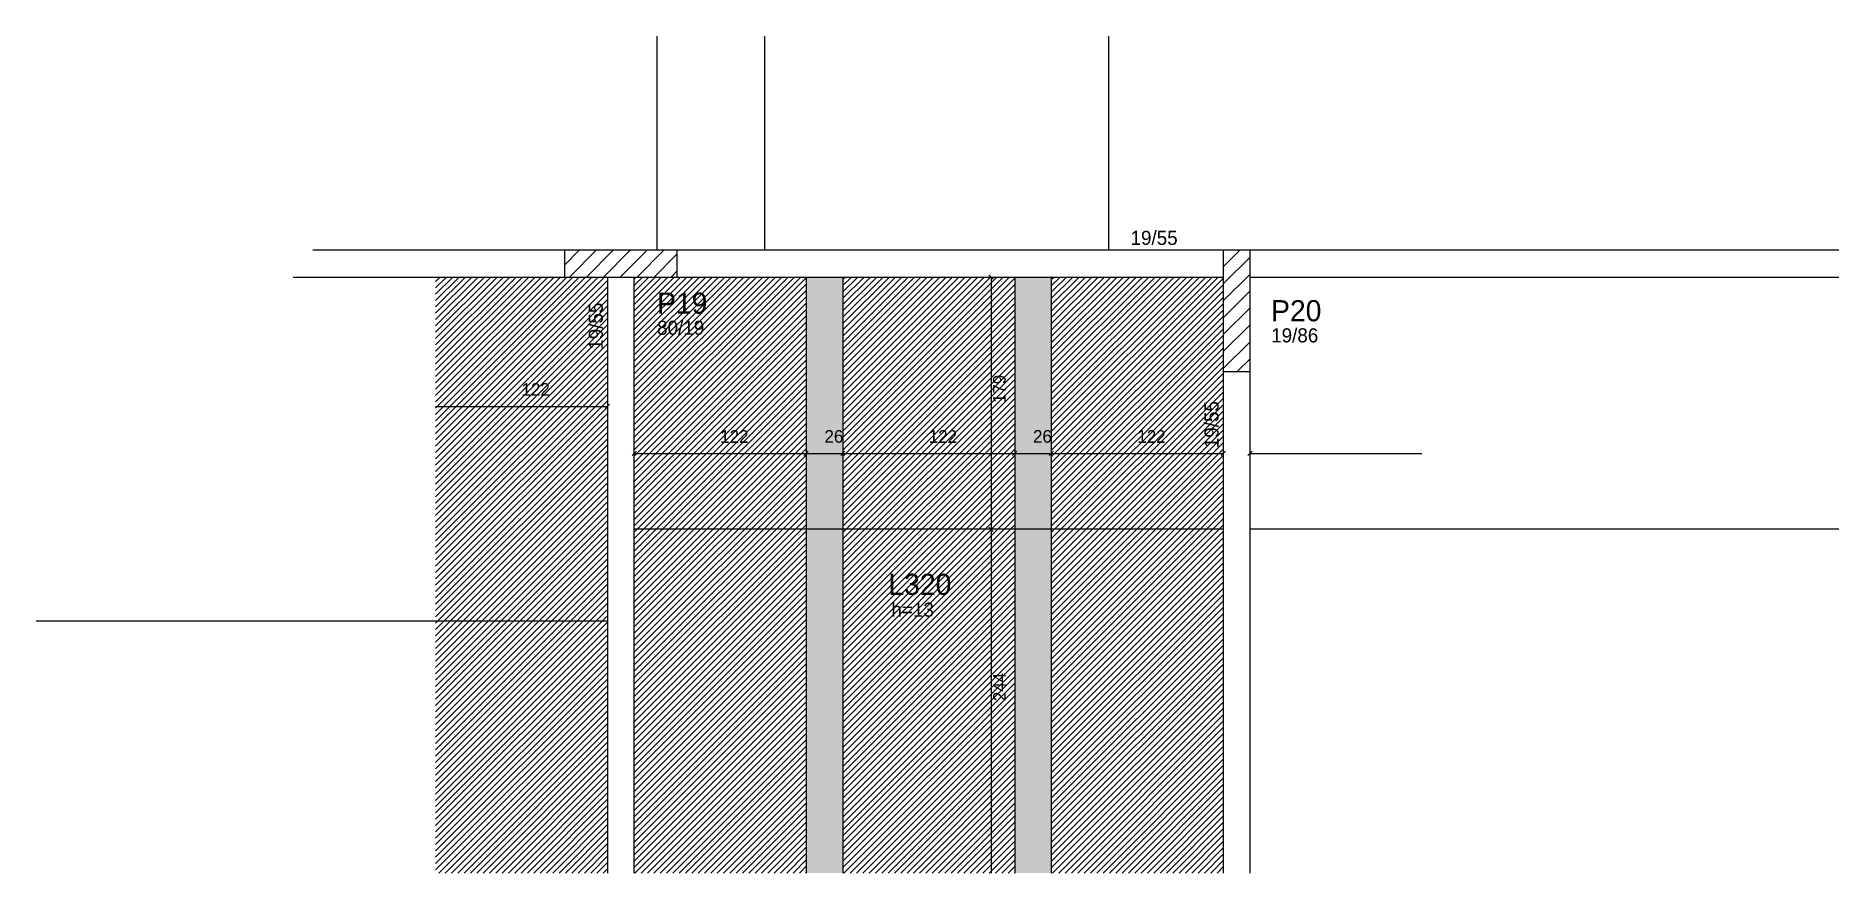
# Model space of a CAD drawing. Header units: metres. Extents: x 2743 to 4022, y 1668 to 2262.
import ezdxf

# ---------------------------------------------------------------- set-up
doc = ezdxf.new("R2010")
doc.units = ezdxf.units.M
for name, color, linetype in [('3', 7, 'Continuous'), ('4', 7, 'Continuous'), ('7', 7, 'Continuous'), ('9', 7, 'Continuous'), ('Hachura', 7, 'Continuous'), ('Painéis', 7, 'Continuous'), ('REAPROVEITAMENTO', 7, 'Continuous')]:
    doc.layers.add(name, color=color, linetype=linetype)

msp = doc.modelspace()

# ---------------------------------------------------------------- hatches: boundary and pattern name
at = {"layer": '9'}
h = msp.add_hatch(color=7, dxfattribs=at)
h.dxf.hatch_style = 1
h.paths.add_polyline_path([(3604.1, 1890.9), (3604.1, 1890.9), (3604.1, 2090.9), (3604.1, 2090.9), (3604.1, 1890.9)])
at = {"layer": 'Hachura'}
h = msp.add_hatch(color=7, dxfattribs=at)
h.dxf.hatch_style = 1
h.paths.add_polyline_path([(3289.1, 1667.9), (3315.1, 1667.9), (3315.1, 2090.9), (3289.1, 2090.9), (3289.1, 1667.9)])
h = msp.add_hatch(color=7, dxfattribs=at)
h.dxf.hatch_style = 1
h.paths.add_polyline_path([(3437.1, 1667.9), (3463.1, 1667.9), (3463.1, 2090.9), (3437.1, 2090.9), (3437.1, 1667.9)])
at = {"layer": 'REAPROVEITAMENTO'}
h = msp.add_hatch(dxfattribs=at)
h.set_pattern_fill('ANSI31')
h.paths.add_polyline_path([(3148.1, 1667.9), (3026.1, 1667.9), (3026.1, 2090.9), (3148.1, 2090.9), (3148.1, 1667.9)])
h = msp.add_hatch(dxfattribs=at)
h.set_pattern_fill('ANSI31')
h.paths.add_polyline_path([(3289.1, 1667.9), (3167.1, 1667.9), (3167.1, 2090.9), (3289.1, 2090.9), (3289.1, 1667.9)])
h = msp.add_hatch(dxfattribs=at)
h.set_pattern_fill('ANSI31')
h.paths.add_polyline_path([(3437.1, 1667.9), (3315.1, 1667.9), (3315.1, 2090.9), (3437.1, 2090.9), (3437.1, 1667.9)])
h = msp.add_hatch(dxfattribs=at)
h.set_pattern_fill('ANSI31')
h.paths.add_polyline_path([(3585.1, 1667.9), (3463.1, 1667.9), (3463.1, 2090.9), (3585.1, 2090.9), (3585.1, 1667.9)])

# ---------------------------------------------------------------- linework, layer by layer
at = {"layer": '3', "color": 3, "lineweight": 25}
for p, q in [((3117.6, 2099.4), (3128.1, 2109.9)), ((3121.1, 2090.9), (3140.1, 2109.9)), ((3133.2, 2090.9), (3152.2, 2109.9)), ((3145.2, 2090.9), (3164.2, 2109.9)), ((3157.2, 2090.9), (3176.2, 2109.9)), ((3169.2, 2090.9), (3188.2, 2109.9)), ((3181.2, 2090.9), (3197.6, 2107.3)), ((3585.1, 2098.1), (3596.9, 2109.9)), ((3585.1, 2086.1), (3604.1, 2105.1)), ((3193.3, 2090.9), (3197.6, 2095.2)), ((3585.1, 2074), (3604.1, 2093)), ((3585.1, 2062), (3604.1, 2081)), ((3585.1, 2050), (3604.1, 2069)), ((3585.1, 2038), (3604.1, 2057)), ((3585.1, 2025.9), (3604.1, 2044.9)), ((3595.1, 2023.9), (3604.1, 2032.9))]:
    msp.add_line(p, q, dxfattribs=at)
for points in [[(3117.6, 2109.9), (2939.1, 2109.9)], [(3585.1, 2109.9), (3197.6, 2109.9)], [(4022.1, 2109.9), (3604.1, 2109.9)], [(2925.1, 2090.9), (3117.6, 2090.9)], [(3148.1, 2090.9), (3148.1, 1667.9)], [(3167.1, 1667.9), (3167.1, 2090.9)], [(3197.6, 2090.9), (3585.1, 2090.9)], [(3604.1, 2090.9), (4022.1, 2090.9)], [(3585.1, 2023.9), (3585.1, 1667.9)], [(3604.1, 1667.9), (3604.1, 2023.9)]]:
    msp.add_lwpolyline(points, dxfattribs=at)
at = {"layer": '7', "color": 7, "lineweight": 25}
for points in [[(3117.6, 2090.9), (3197.6, 2090.9), (3197.6, 2109.9), (3117.6, 2109.9), (3117.6, 2090.9)], [(3585.1, 2023.9), (3604.1, 2023.9), (3604.1, 2109.9), (3585.1, 2109.9), (3585.1, 2023.9)]]:
    msp.add_lwpolyline(points, dxfattribs=at)
at = {"layer": 'Painéis', "color": 200, "lineweight": 25}
for p, q in [((3183.1, 2261.9), (3183.1, 2109.9)), ((3259.6, 2261.9), (3259.6, 2109.9)), ((3503.6, 2261.9), (3503.6, 2109.9)), ((3289.1, 2090.9), (3289.1, 1667.9)), ((3315.1, 2090.9), (3315.1, 1667.9)), ((3437.1, 2090.9), (3437.1, 1667.9)), ((3463.1, 2090.9), (3463.1, 1667.9)), ((3585, 1911.9), (3167, 1911.9)), ((4022, 1911.9), (3604, 1911.9)), ((2742.6, 1846.9), (3148.1, 1846.9))]:
    msp.add_line(p, q, dxfattribs=at)
at = {"layer": 'Painéis', "color": 0, "lineweight": 25}
for p, q in [((3421.8, 2089.4), (3418.8, 2092.4)), ((3146.6, 1997.6), (3149.6, 2000.6)), ((3168.6, 1967.2), (3165.6, 1964.2)), ((3287.6, 1964.2), (3290.6, 1967.2)), ((3290.6, 1967.2), (3287.6, 1964.2)), ((3313.6, 1964.2), (3316.6, 1967.2)), ((3316.6, 1967.2), (3313.6, 1964.2)), ((3435.6, 1964.2), (3438.6, 1967.2)), ((3438.6, 1967.2), (3435.6, 1964.2)), ((3461.6, 1964.2), (3464.6, 1967.2)), ((3464.6, 1967.2), (3461.6, 1964.2)), ((3583.6, 1964.2), (3586.6, 1967.2)), ((3605.6, 1967.2), (3602.6, 1964.2)), ((3418.8, 1913.4), (3421.8, 1910.4)), ((3421.8, 1910.4), (3418.8, 1913.4))]:
    msp.add_line(p, q, dxfattribs=at)
at = {"layer": 'Painéis', "color": 4, "lineweight": 25}
for p, q in [((3420.3, 2090.9), (3420.3, 1911.9)), ((3026.1, 1999.1), (3148.1, 1999.1)), ((3167.1, 1965.7), (3289.1, 1965.7)), ((3289.1, 1965.7), (3315.1, 1965.7)), ((3315.1, 1965.7), (3437.1, 1965.7)), ((3437.1, 1965.7), (3463.1, 1965.7)), ((3463.1, 1965.7), (3585.1, 1965.7)), ((3604.1, 1965.7), (3726.1, 1965.7)), ((3420.3, 1911.9), (3420.3, 1667.9))]:
    msp.add_line(p, q, dxfattribs=at)

# ---------------------------------------------------------------- texts
at = {"layer": '3', "color": 3, "lineweight": 25}
for s, p in [('19/55', (3519.3, 2113.7)), ('80/19', (3183.3, 2049.9)), ('19/86', (3619.1, 2044.5)), ('h=13', (3349.6, 1849.8))]:
    msp.add_text(s, height=10, dxfattribs=at).set_placement(p)
for p in [(3144.8, 2039.3), (3581.8, 1969.4)]:
    msp.add_text('19/55', height=10, rotation=90, dxfattribs=at).set_placement(p)
at = {"layer": '4', "color": 4, "lineweight": 25}
for s, p in [('P19', (3183.3, 2064.9)), ('P20', (3619.1, 2059.5)), ('L320', (3347.5, 1865.3))]:
    msp.add_text(s, height=15, dxfattribs=at).set_placement(p)
at = {"layer": 'Painéis', "color": 240, "lineweight": 25}
for s, p in [('122', (3087.1, 2006.6)), ('122', (3228.1, 1973.2)), ('26', (3302.1, 1973.3)), ('122', (3376.1, 1973.2)), ('26', (3450.1, 1973.3)), ('122', (3524.1, 1973.2))]:
    msp.add_text(s, height=9, dxfattribs=at).set_placement(p)
for s, p in [('179', (3430.7, 2001.4)), ('244', (3430.8, 1789.9))]:
    msp.add_text(s, height=9, rotation=90, dxfattribs=at).set_placement(p)

doc.saveas('drawing.dxf')
